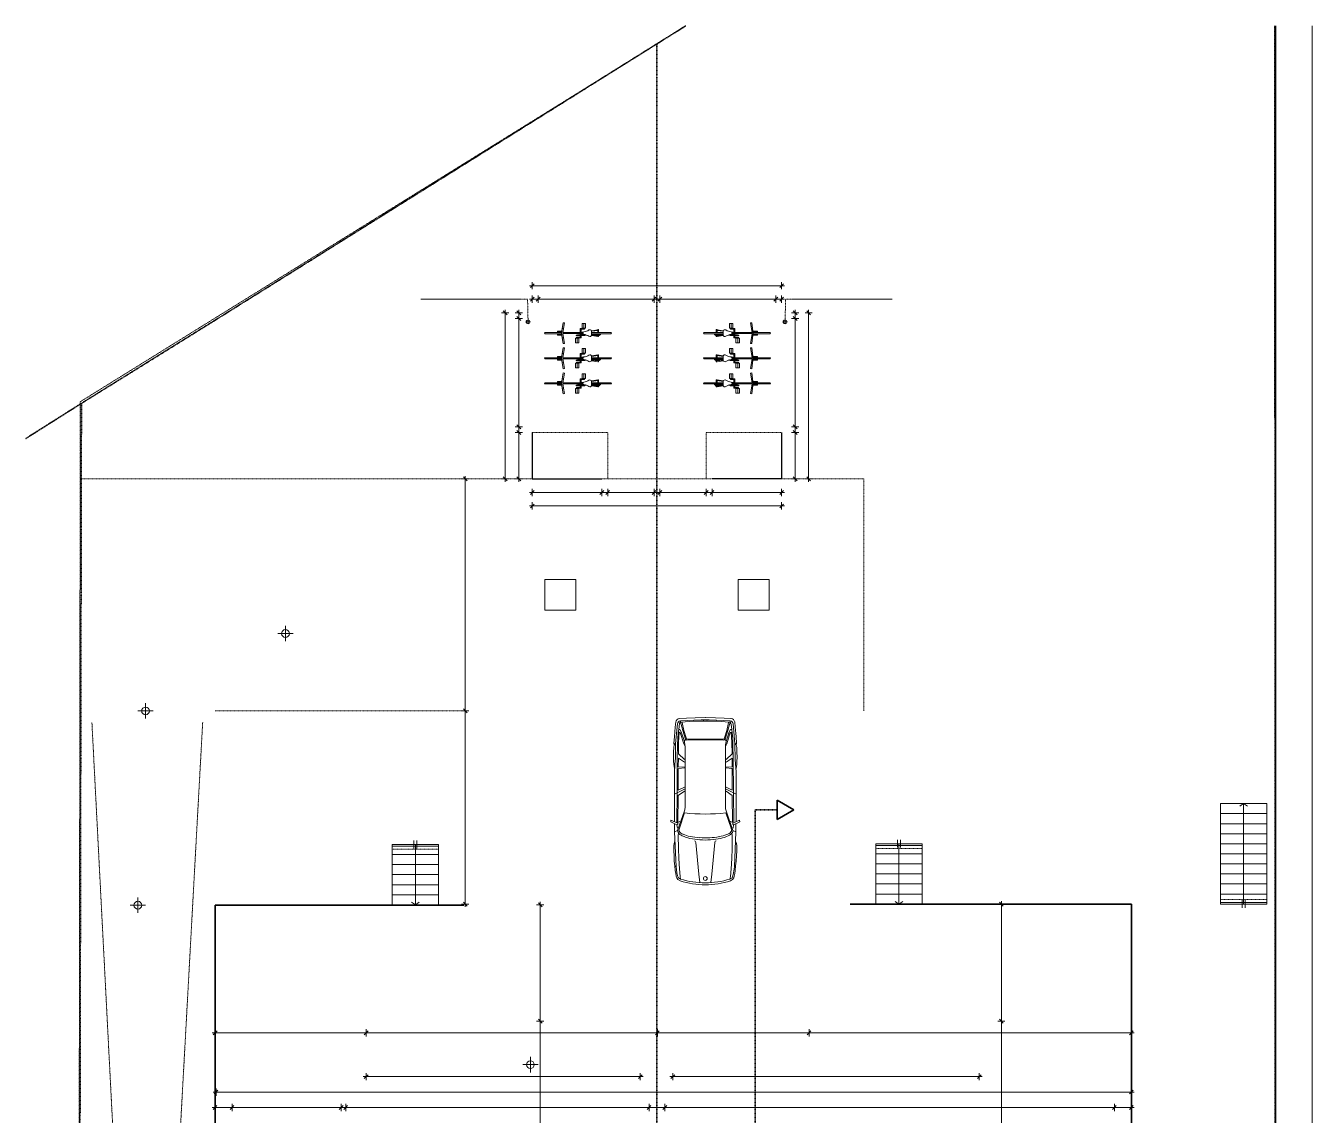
# Model space of a CAD drawing. Header units: metres. Extents: x 217015 to 311256, y -798315 to -742080.
# Drawn here: x 257475 to 290760, y -770267 to -742080 of the extents above; entities that cross this region are included whole.
import ezdxf

# ---------------------------------------------------------------- set-up
doc = ezdxf.new("R2010")
doc.units = ezdxf.units.M
for name, pattern in [('Axe', [0.5, 0.25, -0.25]), ('Egouttage copie', [0.5, 0.25, -0.25]), ('pointillés', [0.5, 0.25, -0.25]), ('Tirets', [0.5, 0.25, -0.25]), ('Tirets moyens', [0.8, 0.4, -0.4])]:
    doc.linetypes.add(name, pattern=pattern)
for name, color, linetype in [('0._0. Rez-de-chaussée_1_Equip _ mobilier', 7, 'Continuous'), ('0._0. Rez-de-chaussée_1_Equip _ égouttage', 7, 'Continuous'), ('0._0. Rez-de-chaussée_1_Etiquettes', 7, 'Continuous'), ('0._0. Rez-de-chaussée_1_Lignes', 7, 'Continuous'), ('0._0. Rez-de-chaussée_1_Zones', 7, 'Continuous'), ('cotations', 7, 'Continuous'), ('escaliers', 7, 'Continuous')]:
    doc.layers.add(name, color=color, linetype=linetype)

msp = doc.modelspace()

# ---------------------------------------------------------------- linework, layer by layer
at = {"layer": '0._0. Rez-de-chaussée_1_Equip _ mobilier', "color": 8, "linetype": 'Continuous', "lineweight": 18}
for p, q in [((271357, -749911), (271339, -750033)), ((271356, -749911), (271378, -749763)), ((271356, -749911), (271389, -749911)), ((271371, -750023), (271387, -749911)), ((271378, -749763), (271410, -749767)), ((271389, -749911), (271410, -749767)), ((271929, -749913), (271820, -749913)), ((271820, -749913), (271820, -750013)), ((271867, -749783), (271867, -749903)), ((271957, -749783), (271867, -749783)), ((271867, -749903), (271957, -749903)), ((271898, -749913), (271898, -749903)), ((271912, -749783), (271912, -749903)), ((271922, -749913), (271922, -749903)), ((271928, -749913), (271928, -749928)), ((271957, -749903), (271957, -749783)), ((275681, -749783), (275771, -749783)), ((275681, -749903), (275681, -749783)), ((275771, -749903), (275681, -749903)), ((275709, -749913), (275818, -749913)), ((275710, -749913), (275710, -749928)), ((275716, -749913), (275716, -749903)), ((275726, -749783), (275726, -749903)), ((275740, -749913), (275740, -749903)), ((275771, -749783), (275771, -749903)), ((275818, -749913), (275818, -750013)), ((276260, -749763), (276228, -749767)), ((276249, -749911), (276228, -749767)), ((276282, -749911), (276249, -749911)), ((276267, -750023), (276251, -749911)), ((276282, -749911), (276260, -749763)), ((276281, -749911), (276299, -750033)), ((270912, -750018), (271341, -750018)), ((270912, -750048), (271341, -750048)), ((271246, -749983), (271229, -749983)), ((271229, -750018), (271229, -749983)), ((271229, -750083), (271229, -750048)), ((271229, -750083), (271246, -750083)), ((271240, -749984), (271346, -749984)), ((271344, -750001), (271240, -750001)), ((271344, -750064), (271240, -750064)), ((271240, -750081), (271346, -750081)), ((271246, -749984), (271246, -749983)), ((271246, -750018), (271246, -750001)), ((271246, -750064), (271246, -750048)), ((271246, -750083), (271246, -750081)), ((271357, -750154), (271339, -750033)), ((271389, -750154), (271356, -750154)), ((271356, -750154), (271378, -750303)), ((271371, -750020), (271893, -750020)), ((271371, -750043), (271387, -750154)), ((271371, -750045), (271893, -750045)), ((271389, -750154), (271410, -750298)), ((271697, -750163), (271787, -750163)), ((271697, -750283), (271697, -750163)), ((271902, -750083), (271717, -750083)), ((271717, -750083), (271717, -750093)), ((271937, -750093), (271717, -750093)), ((271843, -750153), (271725, -750153)), ((271726, -750153), (271726, -750138)), ((271821, -750138), (271726, -750138)), ((271734, -750153), (271734, -750163)), ((271742, -750283), (271742, -750163)), ((271953, -750073), (271747, -750073)), ((271747, -750073), (271747, -750083)), ((271756, -750153), (271756, -750163)), ((271787, -750163), (271787, -750283)), ((271820, -750013), (271806, -750020)), ((271820, -750052), (271806, -750045)), ((271916, -749999), (271819, -750013)), ((271916, -750066), (271819, -750052)), ((271820, -750073), (271820, -750052)), ((271820, -750138), (271820, -750093)), ((271928, -749928), (271837, -749928)), ((271842, -750010), (271842, -749928)), ((271842, -750073), (271842, -750055)), ((271842, -750138), (271842, -750093)), ((271843, -750138), (271843, -750153)), ((271902, -750083), (271987, -750083)), ((271937, -750093), (271937, -750083)), ((272283, -749944), (272113, -749969)), ((272283, -750121), (272113, -750096)), ((272116, -749986), (272283, -749962)), ((272116, -749980), (272116, -750085)), ((272116, -750018), (272612, -750018)), ((272116, -750048), (272612, -750048)), ((272327, -750073), (272116, -750073)), ((272116, -750079), (272283, -750103)), ((272142, -750083), (272325, -750083)), ((272227, -750073), (272227, -750063)), ((272347, -750063), (272227, -750063)), ((272244, -750073), (272347, -750073)), ((272257, -750093), (272257, -750083)), ((272257, -750093), (272316, -750093)), ((272296, -749943), (272279, -749943)), ((272279, -749945), (272279, -749943)), ((272279, -750018), (272279, -749962)), ((272279, -750063), (272279, -750048)), ((272279, -750103), (272279, -750093)), ((272279, -750123), (272279, -750120)), ((272296, -750123), (272279, -750123)), ((272296, -750018), (272296, -749943)), ((272296, -750063), (272296, -750048)), ((272296, -750123), (272296, -750093)), ((272316, -750093), (272316, -750083)), ((272325, -750083), (272325, -750073)), ((272347, -750063), (272347, -750073)), ((275522, -750018), (275026, -750018)), ((275522, -750048), (275026, -750048)), ((275291, -750063), (275291, -750073)), ((275291, -750063), (275411, -750063)), ((275394, -750073), (275291, -750073)), ((275311, -750073), (275522, -750073)), ((275313, -750083), (275313, -750073)), ((275496, -750083), (275313, -750083)), ((275322, -750093), (275322, -750083)), ((275381, -750093), (275322, -750093)), ((275342, -750018), (275342, -749943)), ((275342, -749943), (275360, -749943)), ((275342, -750063), (275342, -750048)), ((275342, -750123), (275342, -750093)), ((275342, -750123), (275360, -750123)), ((275355, -749944), (275525, -749969)), ((275522, -749986), (275355, -749962)), ((275522, -750079), (275355, -750103)), ((275355, -750121), (275525, -750096)), ((275360, -749945), (275360, -749943)), ((275360, -750018), (275360, -749962)), ((275360, -750063), (275360, -750048)), ((275360, -750103), (275360, -750093)), ((275360, -750123), (275360, -750120)), ((275381, -750093), (275381, -750083)), ((275411, -750073), (275411, -750063)), ((275522, -749980), (275522, -750085)), ((275736, -750083), (275651, -750083)), ((275685, -750073), (275891, -750073)), ((275701, -750093), (275701, -750083)), ((275701, -750093), (275921, -750093)), ((275710, -749928), (275801, -749928)), ((275722, -749999), (275819, -750013)), ((275722, -750066), (275819, -750052)), ((275736, -750083), (275921, -750083)), ((276267, -750020), (275745, -750020)), ((276267, -750045), (275745, -750045)), ((275795, -750138), (275795, -750153)), ((275795, -750153), (275913, -750153)), ((275796, -750010), (275796, -749928)), ((275796, -750073), (275796, -750055)), ((275796, -750138), (275796, -750093)), ((275817, -750138), (275912, -750138)), ((275818, -750013), (275832, -750020)), ((275818, -750052), (275832, -750045)), ((275818, -750073), (275818, -750052)), ((275818, -750138), (275818, -750093)), ((275941, -750163), (275851, -750163)), ((275851, -750163), (275851, -750283)), ((275882, -750153), (275882, -750163)), ((275891, -750073), (275891, -750083)), ((275896, -750283), (275896, -750163)), ((275904, -750153), (275904, -750163)), ((275912, -750153), (275912, -750138)), ((275921, -750083), (275921, -750093)), ((275941, -750283), (275941, -750163)), ((276249, -750154), (276228, -750298)), ((276249, -750154), (276282, -750154)), ((276267, -750043), (276251, -750154)), ((276282, -750154), (276260, -750303)), ((276281, -750154), (276299, -750033)), ((276398, -749984), (276292, -749984)), ((276398, -750081), (276292, -750081)), ((276294, -750001), (276398, -750001)), ((276294, -750064), (276398, -750064)), ((276726, -750018), (276297, -750018)), ((276726, -750048), (276297, -750048)), ((276392, -749984), (276392, -749983)), ((276392, -749983), (276410, -749983)), ((276392, -750018), (276392, -750001)), ((276392, -750064), (276392, -750048)), ((276392, -750083), (276392, -750081)), ((276410, -750083), (276392, -750083)), ((276410, -750018), (276410, -749983)), ((276410, -750083), (276410, -750048)), ((271357, -750561), (271339, -750683)), ((271356, -750561), (271378, -750413)), ((271356, -750561), (271389, -750561)), ((271371, -750673), (271387, -750561)), ((271378, -750303), (271410, -750298)), ((271378, -750413), (271410, -750417)), ((271389, -750561), (271410, -750417)), ((271787, -750283), (271697, -750283)), ((271929, -750563), (271820, -750563)), ((271820, -750563), (271820, -750663)), ((271928, -750578), (271837, -750578)), ((271842, -750660), (271842, -750578)), ((271867, -750433), (271867, -750553)), ((271957, -750433), (271867, -750433)), ((271867, -750553), (271957, -750553)), ((271898, -750563), (271898, -750553)), ((271912, -750433), (271912, -750553)), ((271922, -750563), (271922, -750553)), ((271928, -750563), (271928, -750578)), ((271957, -750553), (271957, -750433)), ((275681, -750433), (275771, -750433)), ((275681, -750553), (275681, -750433)), ((275771, -750553), (275681, -750553)), ((275709, -750563), (275818, -750563)), ((275710, -750563), (275710, -750578)), ((275710, -750578), (275801, -750578)), ((275716, -750563), (275716, -750553)), ((275726, -750433), (275726, -750553)), ((275740, -750563), (275740, -750553)), ((275771, -750433), (275771, -750553)), ((275796, -750660), (275796, -750578)), ((275818, -750563), (275818, -750663)), ((275851, -750283), (275941, -750283)), ((276260, -750303), (276228, -750298)), ((276260, -750413), (276228, -750417)), ((276249, -750561), (276228, -750417)), ((276282, -750561), (276249, -750561)), ((276267, -750673), (276251, -750561)), ((276282, -750561), (276260, -750413)), ((276281, -750561), (276299, -750683)), ((270912, -750668), (271341, -750668)), ((270912, -750698), (271341, -750698)), ((271246, -750633), (271229, -750633)), ((271229, -750668), (271229, -750633)), ((271229, -750733), (271229, -750698)), ((271229, -750733), (271246, -750733)), ((271240, -750634), (271346, -750634)), ((271344, -750651), (271240, -750651)), ((271344, -750714), (271240, -750714)), ((271240, -750731), (271346, -750731)), ((271246, -750634), (271246, -750633)), ((271246, -750668), (271246, -750651)), ((271246, -750714), (271246, -750698)), ((271246, -750733), (271246, -750731)), ((271357, -750804), (271339, -750683)), ((271389, -750804), (271356, -750804)), ((271356, -750804), (271378, -750953)), ((271371, -750670), (271893, -750670)), ((271371, -750693), (271387, -750804)), ((271371, -750695), (271893, -750695)), ((271389, -750804), (271410, -750948)), ((271697, -750813), (271787, -750813)), ((271697, -750933), (271697, -750813)), ((271902, -750733), (271717, -750733)), ((271717, -750733), (271717, -750743)), ((271937, -750743), (271717, -750743)), ((271843, -750803), (271725, -750803)), ((271726, -750803), (271726, -750788)), ((271821, -750788), (271726, -750788)), ((271734, -750803), (271734, -750813)), ((271742, -750933), (271742, -750813)), ((271953, -750723), (271747, -750723)), ((271747, -750723), (271747, -750733)), ((271756, -750803), (271756, -750813)), ((271787, -750813), (271787, -750933)), ((271820, -750663), (271806, -750670)), ((271820, -750702), (271806, -750695)), ((271916, -750649), (271819, -750663)), ((271916, -750716), (271819, -750702)), ((271820, -750723), (271820, -750702)), ((271820, -750788), (271820, -750743)), ((271842, -750723), (271842, -750705)), ((271842, -750788), (271842, -750743)), ((271843, -750788), (271843, -750803)), ((271902, -750733), (271987, -750733)), ((271937, -750743), (271937, -750733)), ((272283, -750594), (272113, -750619)), ((272283, -750771), (272113, -750746)), ((272116, -750636), (272283, -750612)), ((272116, -750630), (272116, -750735)), ((272116, -750668), (272612, -750668)), ((272116, -750698), (272612, -750698)), ((272327, -750723), (272116, -750723)), ((272116, -750729), (272283, -750753)), ((272142, -750733), (272325, -750733)), ((272227, -750723), (272227, -750713)), ((272347, -750713), (272227, -750713)), ((272244, -750723), (272347, -750723)), ((272257, -750743), (272257, -750733)), ((272257, -750743), (272316, -750743)), ((272296, -750593), (272279, -750593)), ((272279, -750595), (272279, -750593)), ((272279, -750668), (272279, -750612)), ((272279, -750713), (272279, -750698)), ((272279, -750753), (272279, -750743)), ((272279, -750773), (272279, -750770)), ((272296, -750773), (272279, -750773)), ((272296, -750668), (272296, -750593)), ((272296, -750713), (272296, -750698)), ((272296, -750773), (272296, -750743)), ((272316, -750743), (272316, -750733)), ((272325, -750733), (272325, -750723)), ((272347, -750713), (272347, -750723)), ((275522, -750668), (275026, -750668)), ((275522, -750698), (275026, -750698)), ((275291, -750713), (275291, -750723)), ((275291, -750713), (275411, -750713)), ((275394, -750723), (275291, -750723)), ((275311, -750723), (275522, -750723)), ((275313, -750733), (275313, -750723)), ((275496, -750733), (275313, -750733)), ((275322, -750743), (275322, -750733)), ((275381, -750743), (275322, -750743)), ((275342, -750668), (275342, -750593)), ((275342, -750593), (275360, -750593)), ((275342, -750713), (275342, -750698)), ((275342, -750773), (275342, -750743)), ((275342, -750773), (275360, -750773)), ((275355, -750594), (275525, -750619)), ((275522, -750636), (275355, -750612)), ((275522, -750729), (275355, -750753)), ((275355, -750771), (275525, -750746)), ((275360, -750595), (275360, -750593)), ((275360, -750668), (275360, -750612)), ((275360, -750713), (275360, -750698)), ((275360, -750753), (275360, -750743)), ((275360, -750773), (275360, -750770)), ((275381, -750743), (275381, -750733)), ((275411, -750723), (275411, -750713)), ((275522, -750630), (275522, -750735)), ((275736, -750733), (275651, -750733)), ((275685, -750723), (275891, -750723)), ((275701, -750743), (275701, -750733)), ((275701, -750743), (275921, -750743)), ((275722, -750649), (275819, -750663)), ((275722, -750716), (275819, -750702)), ((275736, -750733), (275921, -750733)), ((276267, -750670), (275745, -750670)), ((276267, -750695), (275745, -750695)), ((275795, -750788), (275795, -750803)), ((275795, -750803), (275913, -750803)), ((275796, -750723), (275796, -750705)), ((275796, -750788), (275796, -750743)), ((275817, -750788), (275912, -750788)), ((275818, -750663), (275832, -750670)), ((275818, -750702), (275832, -750695)), ((275818, -750723), (275818, -750702)), ((275818, -750788), (275818, -750743)), ((275941, -750813), (275851, -750813)), ((275851, -750813), (275851, -750933)), ((275882, -750803), (275882, -750813)), ((275891, -750723), (275891, -750733)), ((275896, -750933), (275896, -750813)), ((275904, -750803), (275904, -750813)), ((275912, -750803), (275912, -750788)), ((275921, -750733), (275921, -750743)), ((275941, -750933), (275941, -750813)), ((276249, -750804), (276228, -750948)), ((276249, -750804), (276282, -750804)), ((276267, -750693), (276251, -750804)), ((276282, -750804), (276260, -750953)), ((276281, -750804), (276299, -750683)), ((276398, -750634), (276292, -750634)), ((276398, -750731), (276292, -750731)), ((276294, -750651), (276398, -750651)), ((276294, -750714), (276398, -750714)), ((276726, -750668), (276297, -750668)), ((276726, -750698), (276297, -750698)), ((276392, -750634), (276392, -750633)), ((276392, -750633), (276410, -750633)), ((276392, -750668), (276392, -750651)), ((276392, -750714), (276392, -750698)), ((276392, -750733), (276392, -750731)), ((276410, -750733), (276392, -750733)), ((276410, -750668), (276410, -750633)), ((276410, -750733), (276410, -750698)), ((271357, -751211), (271339, -751333)), ((271356, -751211), (271378, -751063)), ((271356, -751211), (271389, -751211)), ((271371, -751323), (271387, -751211)), ((271378, -750953), (271410, -750948)), ((271378, -751063), (271410, -751067)), ((271389, -751211), (271410, -751067)), ((271787, -750933), (271697, -750933)), ((271929, -751213), (271820, -751213)), ((271820, -751213), (271820, -751313)), ((271928, -751228), (271837, -751228)), ((271842, -751310), (271842, -751228)), ((271867, -751083), (271867, -751203)), ((271957, -751083), (271867, -751083)), ((271867, -751203), (271957, -751203)), ((271898, -751213), (271898, -751203)), ((271912, -751083), (271912, -751203)), ((271922, -751213), (271922, -751203)), ((271928, -751213), (271928, -751228)), ((271957, -751203), (271957, -751083)), ((272283, -751244), (272113, -751269)), ((272296, -751243), (272279, -751243)), ((272279, -751245), (272279, -751243)), ((272296, -751318), (272296, -751243)), ((275342, -751318), (275342, -751243)), ((275342, -751243), (275360, -751243)), ((275355, -751244), (275525, -751269)), ((275360, -751245), (275360, -751243)), ((275681, -751083), (275771, -751083)), ((275681, -751203), (275681, -751083)), ((275771, -751203), (275681, -751203)), ((275709, -751213), (275818, -751213)), ((275710, -751213), (275710, -751228)), ((275710, -751228), (275801, -751228)), ((275716, -751213), (275716, -751203)), ((275726, -751083), (275726, -751203)), ((275740, -751213), (275740, -751203)), ((275771, -751083), (275771, -751203)), ((275796, -751310), (275796, -751228)), ((275818, -751213), (275818, -751313)), ((275851, -750933), (275941, -750933)), ((276260, -750953), (276228, -750948)), ((276260, -751063), (276228, -751067)), ((276249, -751211), (276228, -751067)), ((276282, -751211), (276249, -751211)), ((276267, -751323), (276251, -751211)), ((276282, -751211), (276260, -751063)), ((276281, -751211), (276299, -751333)), ((270912, -751318), (271341, -751318)), ((270912, -751348), (271341, -751348)), ((271246, -751283), (271229, -751283)), ((271229, -751318), (271229, -751283)), ((271229, -751383), (271229, -751348)), ((271229, -751383), (271246, -751383)), ((271240, -751284), (271346, -751284)), ((271344, -751301), (271240, -751301)), ((271344, -751364), (271240, -751364)), ((271240, -751381), (271346, -751381)), ((271246, -751284), (271246, -751283)), ((271246, -751318), (271246, -751301)), ((271246, -751364), (271246, -751348)), ((271246, -751383), (271246, -751381)), ((271357, -751454), (271339, -751333)), ((271389, -751454), (271356, -751454)), ((271356, -751454), (271378, -751603)), ((271371, -751320), (271893, -751320)), ((271371, -751343), (271387, -751454)), ((271371, -751345), (271893, -751345)), ((271389, -751454), (271410, -751598)), ((271697, -751463), (271787, -751463)), ((271697, -751583), (271697, -751463)), ((271787, -751583), (271697, -751583)), ((271902, -751383), (271717, -751383)), ((271717, -751383), (271717, -751393)), ((271937, -751393), (271717, -751393)), ((271843, -751453), (271725, -751453)), ((271726, -751453), (271726, -751438)), ((271821, -751438), (271726, -751438)), ((271734, -751453), (271734, -751463)), ((271742, -751583), (271742, -751463)), ((271953, -751373), (271747, -751373)), ((271747, -751373), (271747, -751383)), ((271756, -751453), (271756, -751463)), ((271787, -751463), (271787, -751583)), ((271820, -751313), (271806, -751320)), ((271820, -751352), (271806, -751345)), ((271916, -751299), (271819, -751313)), ((271916, -751366), (271819, -751352)), ((271820, -751373), (271820, -751352)), ((271820, -751438), (271820, -751393)), ((271842, -751373), (271842, -751355)), ((271842, -751438), (271842, -751393)), ((271843, -751438), (271843, -751453)), ((271902, -751383), (271987, -751383)), ((271937, -751393), (271937, -751383)), ((272283, -751421), (272113, -751396)), ((272116, -751286), (272283, -751262)), ((272116, -751280), (272116, -751385)), ((272116, -751318), (272612, -751318)), ((272116, -751348), (272612, -751348)), ((272327, -751373), (272116, -751373)), ((272116, -751379), (272283, -751403)), ((272142, -751383), (272325, -751383)), ((272227, -751373), (272227, -751363)), ((272347, -751363), (272227, -751363)), ((272244, -751373), (272347, -751373)), ((272257, -751393), (272257, -751383)), ((272257, -751393), (272316, -751393)), ((272279, -751318), (272279, -751262)), ((272279, -751363), (272279, -751348)), ((272279, -751403), (272279, -751393)), ((272279, -751423), (272279, -751420)), ((272296, -751423), (272279, -751423)), ((272296, -751363), (272296, -751348)), ((272296, -751423), (272296, -751393)), ((272316, -751393), (272316, -751383)), ((272325, -751383), (272325, -751373)), ((272347, -751363), (272347, -751373)), ((275522, -751318), (275026, -751318)), ((275522, -751348), (275026, -751348)), ((275291, -751363), (275291, -751373)), ((275291, -751363), (275411, -751363)), ((275394, -751373), (275291, -751373)), ((275311, -751373), (275522, -751373)), ((275313, -751383), (275313, -751373)), ((275496, -751383), (275313, -751383)), ((275322, -751393), (275322, -751383)), ((275381, -751393), (275322, -751393)), ((275342, -751363), (275342, -751348)), ((275342, -751423), (275342, -751393)), ((275342, -751423), (275360, -751423)), ((275522, -751286), (275355, -751262)), ((275522, -751379), (275355, -751403)), ((275355, -751421), (275525, -751396)), ((275360, -751318), (275360, -751262)), ((275360, -751363), (275360, -751348)), ((275360, -751403), (275360, -751393)), ((275360, -751423), (275360, -751420)), ((275381, -751393), (275381, -751383)), ((275411, -751373), (275411, -751363)), ((275522, -751280), (275522, -751385)), ((275736, -751383), (275651, -751383)), ((275685, -751373), (275891, -751373)), ((275701, -751393), (275701, -751383)), ((275701, -751393), (275921, -751393)), ((275722, -751299), (275819, -751313)), ((275722, -751366), (275819, -751352)), ((275736, -751383), (275921, -751383)), ((276267, -751320), (275745, -751320)), ((276267, -751345), (275745, -751345)), ((275795, -751438), (275795, -751453)), ((275795, -751453), (275913, -751453)), ((275796, -751373), (275796, -751355)), ((275796, -751438), (275796, -751393)), ((275817, -751438), (275912, -751438)), ((275818, -751313), (275832, -751320)), ((275818, -751352), (275832, -751345)), ((275818, -751373), (275818, -751352)), ((275818, -751438), (275818, -751393)), ((275941, -751463), (275851, -751463)), ((275851, -751463), (275851, -751583)), ((275851, -751583), (275941, -751583)), ((275882, -751453), (275882, -751463)), ((275891, -751373), (275891, -751383)), ((275896, -751583), (275896, -751463)), ((275904, -751453), (275904, -751463)), ((275912, -751453), (275912, -751438)), ((275921, -751383), (275921, -751393)), ((275941, -751583), (275941, -751463)), ((276249, -751454), (276228, -751598)), ((276249, -751454), (276282, -751454)), ((276267, -751343), (276251, -751454)), ((276282, -751454), (276260, -751603)), ((276281, -751454), (276299, -751333)), ((276398, -751284), (276292, -751284)), ((276398, -751381), (276292, -751381)), ((276294, -751301), (276398, -751301)), ((276294, -751364), (276398, -751364)), ((276726, -751318), (276297, -751318)), ((276726, -751348), (276297, -751348)), ((276392, -751284), (276392, -751283)), ((276392, -751283), (276410, -751283)), ((276392, -751318), (276392, -751301)), ((276392, -751364), (276392, -751348)), ((276392, -751383), (276392, -751381)), ((276410, -751383), (276392, -751383)), ((276410, -751318), (276410, -751283)), ((276410, -751383), (276410, -751348)), ((271378, -751603), (271410, -751598)), ((276260, -751603), (276228, -751598))]:
    msp.add_line(p, q, dxfattribs=at)
at = {"layer": '0._0. Rez-de-chaussée_1_Equip _ mobilier', "color": 253, "linetype": 'Continuous', "lineweight": 13}
for p, q in [((274279, -760229), (274260, -760470)), ((274279, -760229), (274294, -760093)), ((274337, -760138), (274288, -760647)), ((274368, -760291), (274378, -760213)), ((274378, -760213), (274391, -760126)), ((274567, -759994), (274390, -760003)), ((274391, -760126), (274416, -760101)), ((274474, -760316), (274407, -760066)), ((274585, -760052), (274421, -760065)), ((274752, -760071), (274429, -760095)), ((274498, -760309), (274455, -760109)), ((274793, -759984), (274567, -759994)), ((274585, -760052), (274762, -760043)), ((275056, -760071), (274752, -760071)), ((274762, -760043), (274954, -760037)), ((275053, -759981), (274793, -759984)), ((274954, -760037), (275059, -760040)), ((275006, -760040), (275013, -760071)), ((275158, -760037), (275053, -760040)), ((275056, -760071), (275359, -760071)), ((275059, -759981), (275319, -759984)), ((275105, -760040), (275099, -760071)), ((275350, -760043), (275158, -760037)), ((275319, -759984), (275545, -759994)), ((275527, -760052), (275350, -760043)), ((275359, -760071), (275683, -760095)), ((275527, -760052), (275691, -760065)), ((275545, -759994), (275722, -760003)), ((275613, -760309), (275657, -760109)), ((275638, -760316), (275705, -760066)), ((275721, -760126), (275696, -760101)), ((275734, -760213), (275721, -760126)), ((275743, -760291), (275734, -760213)), ((275775, -760138), (275824, -760647)), ((275833, -760229), (275818, -760093)), ((275833, -760229), (275852, -760470)), ((274260, -760470), (274245, -760653)), ((274341, -760669), (274347, -760532)), ((274347, -760532), (274359, -760371)), ((274359, -760371), (274368, -760291)), ((274365, -760615), (274384, -760354)), ((274372, -760285), (274399, -760288)), ((274384, -760354), (274409, -760362)), ((274399, -760288), (274433, -760347)), ((274409, -760362), (274502, -760659)), ((274433, -760347), (274519, -760599)), ((274474, -760316), (274542, -760539)), ((274560, -760505), (274498, -760309)), ((274542, -760539), (274519, -760599)), ((274542, -760539), (274572, -760559)), ((274570, -760529), (274560, -760505)), ((274604, -760536), (274570, -760529)), ((275539, -760559), (274570, -760557)), ((275508, -760536), (274604, -760536)), ((275508, -760536), (275542, -760529)), ((275570, -760539), (275539, -760559)), ((275542, -760529), (275551, -760505)), ((275551, -760505), (275613, -760309)), ((275638, -760316), (275570, -760539)), ((275570, -760539), (275593, -760599)), ((275678, -760347), (275593, -760599)), ((275703, -760362), (275610, -760659)), ((275712, -760288), (275678, -760347)), ((275728, -760354), (275703, -760362)), ((275740, -760285), (275712, -760288)), ((275747, -760615), (275728, -760354)), ((275753, -760371), (275743, -760291)), ((275765, -760532), (275753, -760371)), ((275771, -760669), (275765, -760532)), ((275852, -760470), (275867, -760653)), ((274235, -760864), (274232, -761012)), ((274241, -760749), (274235, -760864)), ((274254, -760687), (274241, -760749)), ((274245, -760653), (274254, -760687)), ((274254, -760687), (274288, -760641)), ((274285, -761059), (274288, -760647)), ((274331, -761046), (274341, -760669)), ((274362, -760914), (274365, -760615)), ((274533, -760731), (274502, -760656)), ((274529, -760684), (274519, -760599)), ((274533, -760731), (274529, -760684)), ((274533, -762286), (274533, -760731)), ((275579, -760731), (275610, -760656)), ((275579, -760731), (275582, -760684)), ((275579, -762286), (275579, -760731)), ((275582, -760684), (275593, -760599)), ((275750, -760914), (275747, -760615)), ((275781, -761046), (275771, -760669)), ((275858, -760687), (275824, -760641)), ((275827, -761059), (275824, -760647)), ((275867, -760653), (275858, -760687)), ((275858, -760687), (275870, -760749)), ((275870, -760749), (275876, -760864)), ((275876, -760864), (275880, -761012)), ((274232, -761012), (274235, -761108)), ((274235, -761108), (274241, -761183)), ((274241, -761183), (274257, -761294)), ((274260, -761375), (274279, -761068)), ((274325, -761924), (274331, -761046)), ((274362, -761031), (274356, -761251)), ((274517, -761065), (274362, -760914)), ((274362, -761031), (274517, -761133)), ((275595, -761065), (275750, -760914)), ((275750, -761031), (275595, -761133)), ((275750, -761031), (275756, -761251)), ((275787, -761924), (275781, -761046)), ((275852, -761375), (275833, -761068)), ((275870, -761183), (275855, -761294)), ((275876, -761108), (275870, -761183)), ((275880, -761012), (275876, -761108)), ((274257, -761965), (274260, -761375)), ((274356, -761251), (274517, -761261)), ((274368, -761294), (274356, -761307)), ((274356, -761307), (274359, -761858)), ((274517, -761282), (274368, -761294)), ((275756, -761251), (275595, -761261)), ((275595, -761282), (275743, -761294)), ((275743, -761294), (275756, -761307)), ((275756, -761307), (275753, -761858)), ((275855, -761965), (275852, -761375)), ((274533, -761823), (274260, -761956)), ((274517, -761880), (274356, -761998)), ((274359, -761858), (274517, -761779)), ((275579, -761823), (275852, -761956)), ((275753, -761858), (275595, -761779)), ((275595, -761880), (275755, -761998)), ((274257, -761965), (274260, -762674)), ((274319, -762700), (274325, -761924)), ((274356, -761998), (274348, -762690)), ((275755, -761998), (275764, -762690)), ((275793, -762700), (275787, -761924)), ((275855, -761965), (275852, -762674)), ((274516, -762388), (274341, -762901)), ((274387, -762836), (274522, -762443)), ((275725, -762836), (275590, -762443)), ((275596, -762388), (275771, -762901)), ((274167, -762632), (274164, -762678)), ((274164, -762678), (274322, -762750)), ((274347, -762712), (274167, -762632)), ((274263, -762728), (274263, -762935)), ((274263, -762935), (274341, -762901)), ((274322, -762750), (274344, -762734)), ((274322, -762750), (274337, -762843)), ((274344, -762734), (274347, -762712)), ((274401, -762664), (274348, -762690)), ((274375, -762892), (274387, -762836)), ((275711, -762664), (275765, -762691)), ((275737, -762892), (275725, -762836)), ((275765, -762712), (275945, -762632)), ((275768, -762734), (275765, -762712)), ((275790, -762750), (275768, -762734)), ((275849, -762935), (275771, -762901)), ((275790, -762750), (275774, -762843)), ((275948, -762678), (275790, -762750)), ((275849, -762723), (275849, -762935)), ((275945, -762632), (275948, -762678)), ((274269, -763174), (274248, -763239)), ((274263, -762935), (274303, -763840)), ((274359, -763031), (274365, -762964)), ((274359, -763031), (274362, -763369)), ((274796, -763177), (274777, -763168)), ((274808, -763211), (274796, -763177)), ((274889, -764031), (274808, -763211)), ((275223, -764031), (275304, -763211)), ((275304, -763211), (275316, -763177)), ((275304, -763211), (275316, -763177)), ((275316, -763177), (275335, -763168)), ((275316, -763177), (275335, -763168)), ((275753, -763031), (275747, -762964)), ((275753, -763031), (275750, -763369)), ((275849, -762935), (275808, -763840)), ((275842, -763174), (275864, -763239)), ((274248, -763239), (274241, -763295)), ((274241, -763295), (274241, -763428)), ((274241, -763428), (274248, -763558)), ((274248, -763558), (274254, -763697)), ((274362, -763369), (274372, -763623)), ((275750, -763369), (275740, -763623)), ((275864, -763558), (275858, -763697)), ((275864, -763239), (275870, -763295)), ((275870, -763428), (275864, -763558)), ((275870, -763295), (275870, -763428)), ((274254, -763697), (274272, -763818)), ((274272, -763818), (274303, -763840)), ((274272, -763818), (274279, -763939)), ((274303, -763840), (274322, -763998)), ((274372, -763623), (274387, -763895)), ((274387, -763895), (274406, -764087)), ((275725, -763895), (275706, -764087)), ((275740, -763623), (275725, -763895)), ((275808, -763840), (275790, -763998)), ((275839, -763818), (275808, -763840)), ((275839, -763818), (275833, -763939)), ((275858, -763697), (275839, -763818)), ((274279, -763939), (274291, -764013)), ((274291, -764013), (274306, -764084)), ((274306, -764084), (274319, -764125)), ((274319, -764125), (274350, -764168)), ((274322, -763998), (274341, -764072)), ((274341, -764072), (274362, -764121)), ((274350, -764168), (274403, -764203)), ((274362, -764121), (274393, -764143)), ((274393, -764143), (274418, -764156)), ((274406, -764087), (274418, -764156)), ((274913, -764245), (274889, -764031)), ((275198, -764245), (275223, -764031)), ((275706, -764087), (275694, -764156)), ((275719, -764143), (275694, -764156)), ((275762, -764168), (275709, -764203)), ((275750, -764121), (275719, -764143)), ((275771, -764072), (275750, -764121)), ((275793, -764125), (275762, -764168)), ((275790, -763998), (275771, -764072)), ((275805, -764084), (275793, -764125)), ((275821, -764013), (275805, -764084)), ((275833, -763939), (275821, -764013))]:
    msp.add_line(p, q, dxfattribs=at)
msp.add_circle((275056, -764143), 49.5, dxfattribs=at)
at = {"layer": '0._0. Rez-de-chaussée_1_Equip _ mobilier', "color": 8, "linetype": 'Continuous', "lineweight": 18}
for centre, radius, start, end in [((270912, -750033), 15, 90, 270), ((271925, -750033), 35.2, 105.7149, 254.0077), ((271890, -749723), 277, 275.2845, 304.6), ((271890, -750342), 277, 55.4, 84.7155), ((272072, -749987), 43.9, 9.3822, 124.6), ((272072, -750078), 43.9, 235.4, 350.6178), ((272612, -750033), 15, 270, 89.9999), ((275026, -750033), 15, 90.0001, 270), ((275566, -749987), 43.9, 55.4, 170.6178), ((275566, -750078), 43.9, 189.3822, 304.6), ((275748, -749723), 277, 235.4, 264.7155), ((275748, -750342), 277, 95.2845, 124.6), ((275713, -750033), 35.2, 285.9923, 74.2851), ((276726, -750033), 15, 270, 90), ((270912, -750683), 15, 90, 270), ((271925, -750683), 35.2, 105.7149, 254.0077), ((271890, -750373), 277, 275.2845, 304.6), ((271890, -750992), 277, 55.4, 84.7155), ((272072, -750637), 43.9, 9.3822, 124.6), ((272072, -750728), 43.9, 235.4, 350.6178), ((272612, -750683), 15, 270, 89.9999), ((275026, -750683), 15, 90.0001, 270), ((275566, -750637), 43.9, 55.4, 170.6178), ((275566, -750728), 43.9, 189.3822, 304.6), ((275748, -750373), 277, 235.4, 264.7155), ((275748, -750992), 277, 95.2845, 124.6), ((275713, -750683), 35.2, 285.9923, 74.2851), ((276726, -750683), 15, 270, 90), ((271890, -751023), 277, 275.2845, 304.6), ((272072, -751287), 43.9, 9.3822, 124.6), ((275566, -751287), 43.9, 55.4, 170.6178), ((275748, -751023), 277, 235.4, 264.7155), ((270912, -751333), 15, 90, 270), ((271925, -751333), 35.2, 105.7149, 254.0077), ((271890, -751642), 277, 55.4, 84.7155), ((272072, -751378), 43.9, 235.4, 350.6178), ((272612, -751333), 15, 270, 89.9999), ((275026, -751333), 15, 90.0001, 270), ((275566, -751378), 43.9, 189.3822, 304.6), ((275748, -751642), 277, 95.2845, 124.6), ((275713, -751333), 35.2, 285.9923, 74.2851), ((276726, -751333), 15, 270, 90)]:
    msp.add_arc(centre, radius, start, end, dxfattribs=at)
at = {"layer": '0._0. Rez-de-chaussée_1_Equip _ mobilier', "color": 253, "linetype": 'Continuous', "lineweight": 13}
for centre, radius, start, end in [((274395, -760105), 102, 93.0128, 173.5169), ((274417, -760145), 80, 96.9896, 174.4869), ((275695, -760145), 80, 5.5131, 83.0104), ((275716, -760105), 102, 6.4831, 86.9872), ((274218, -762286), 315, 341.1752, 360), ((275056, -757841), 4633, 263.3792, 276.6208), ((275894, -762286), 315, 180, 198.8248), ((274430, -762901), 89.7, 180, 212.1322), ((274432, -762892), 57.7, 179.9991, 184.8324), ((274435, -762892), 60, 184.8763, 194.2948), ((275677, -762892), 60.6, 345.7319, 352.7497), ((275679, -762892), 57.7, 357.583, 360), ((275679, -762892), 58.2, 352.7756, 357.5773), ((275681, -762901), 89.7, 327.868, 360), ((274563, -762805), 254, 214.6408, 246.2707), ((274447, -762888), 72.5, 194.6628, 211.2884), ((274555, -762800), 212, 216.5732, 249.3831), ((274837, -762261), 863, 244.1751, 258.0646), ((274823, -762203), 866, 246.6527, 259.3662), ((275023, -761461), 1683, 257.5009, 266.3737), ((275017, -761273), 1816, 258.7836, 266.5208), ((275056, -760771), 2319, 266.3066, 272.875), ((275056, -761072), 2074, 266.1417, 273.8583), ((275083, -761170), 1919, 272.6747, 280.1307), ((275089, -761461), 1683, 273.6263, 282.4991), ((275256, -762093), 981, 279.6355, 291.3265), ((275275, -762261), 863, 281.9354, 295.8249), ((275527, -762758), 263, 289.0907, 317.4612), ((275548, -762805), 254, 293.7294, 325.3593), ((275652, -762882), 87.3, 321.8399, 336.531), ((275670, -762890), 66.9, 336.9178, 345.6734), ((275056, -762142), 2162, 252.4201, 287.5799), ((275056, -762142), 2112, 252.4201, 287.5799)]:
    msp.add_arc(centre, radius, start, end, dxfattribs=at)
msp.add_point((275694, -764156), dxfattribs=at)
at = {"layer": '0._0. Rez-de-chaussée_1_Equip _ égouttage', "color": 7, "linetype": 'pointillés', "lineweight": 18}
for p, q in [((273806, -742548), (274550, -742080)), ((289806, -793778), (289783, -742080)), ((289806, -793778), (289783, -742080)), ((289806, -793778), (289783, -742080)), ((273806, -742548), (258886, -751807)), ((258826, -793072), (258886, -751807))]:
    msp.add_line(p, q, dxfattribs=at)
at = {"layer": '0._0. Rez-de-chaussée_1_Equip _ égouttage', "color": 251, "linetype": 'pointillés', "lineweight": 18}
for p, q in [((272531, -752605), (270581, -752605)), ((272531, -753805), (272531, -752605)), ((275081, -753805), (275081, -752605)), ((275081, -752605), (277031, -752605)), ((258903, -753804), (279156, -753804)), ((279156, -759804), (279156, -753804)), ((268806, -759804), (262376, -759804))]:
    msp.add_line(p, q, dxfattribs=at)
at = {"layer": '0._0. Rez-de-chaussée_1_Equip _ égouttage', "color": 8, "linetype": 'Tirets', "lineweight": 18}
for q in [(259187, -760104), (262053, -760104)]:
    msp.add_line((260575, -787046), q, dxfattribs=at)
at = {"layer": '0._0. Rez-de-chaussée_1_Etiquettes', "color": 253, "linetype": 'Continuous', "lineweight": 18}
for p, q in [((270284, -749156), (267701, -749156)), ((277309, -749156), (279892, -749156))]:
    msp.add_line(p, q, dxfattribs=at)
at = {"layer": '0._0. Rez-de-chaussée_1_Etiquettes', "color": 253, "linetype": 'Tirets moyens', "lineweight": 18}
for p, q in [((270459, -749156), (270284, -749156)), ((270472, -749741), (270459, -749156)), ((277121, -749741), (277134, -749156)), ((277134, -749156), (277309, -749156))]:
    msp.add_line(p, q, dxfattribs=at)
at = {"layer": '0._0. Rez-de-chaussée_1_Etiquettes', "color": 8, "linetype": 'Continuous', "lineweight": 18}
for p, q in [((270422, -749742), (270522, -749740)), ((270471, -749691), (270474, -749791)), ((277071, -749740), (277171, -749742)), ((277122, -749691), (277120, -749791))]:
    msp.add_line(p, q, dxfattribs=at)
for centre in [(270472, -749741), (277121, -749741)]:
    msp.add_circle(centre, 50, dxfattribs=at)
at = {"layer": '0._0. Rez-de-chaussée_1_Lignes', "color": 8, "linetype": 'Continuous', "lineweight": 18}
for p, q in [((270906, -756404), (271706, -756404)), ((270906, -757204), (270906, -756404)), ((271706, -756404), (271706, -757204)), ((275906, -756404), (276706, -756404)), ((275906, -757204), (275906, -756404)), ((276706, -756404), (276706, -757204)), ((271706, -757204), (270906, -757204)), ((276706, -757204), (275906, -757204))]:
    msp.add_line(p, q, dxfattribs=at)
at = {"layer": '0._0. Rez-de-chaussée_1_Lignes', "color": 7, "linetype": 'Continuous', "lineweight": 35}
for p, q in [((276915, -762616), (276915, -762116)), ((277348, -762366), (276915, -762116)), ((277348, -762366), (276915, -762616))]:
    msp.add_line(p, q, dxfattribs=at)
at = {"layer": '0._0. Rez-de-chaussée_1_Lignes', "color": 7, "linetype": 'Axe', "lineweight": 35}
for p, q in [((276348, -789866), (276348, -762366)), ((276348, -762366), (276915, -762366))]:
    msp.add_line(p, q, dxfattribs=at)
at = {"layer": '0._0. Rez-de-chaussée_1_Zones', "color": 7, "linetype": 'Tirets', "lineweight": 35}
for p, q in [((273806, -742548), (274555, -742080)), ((289806, -793824), (289806, -742080)), ((262248, -749777), (273806, -742548)), ((273806, -793608), (273806, -742548)), ((258915, -751850), (262248, -749777)), ((257475, -752760), (258915, -751850)), ((258915, -751850), (258834, -793072))]:
    msp.add_line(p, q, dxfattribs=at)
at = {"layer": '0._0. Rez-de-chaussée_1_Zones', "color": 7, "linetype": 'Continuous', "lineweight": 35}
for p, q in [((289806, -793824), (289806, -742080)), ((268806, -764832), (262376, -764832)), ((262376, -764832), (262376, -770877)), ((286080, -764804), (278806, -764804)), ((286080, -770827), (286080, -764804))]:
    msp.add_line(p, q, dxfattribs=at)
at = {"layer": '0._0. Rez-de-chaussée_1_Zones', "color": 250, "linetype": 'Continuous', "lineweight": 25}
for p, q in [((270581, -752605), (270581, -753804)), ((277031, -752605), (277031, -753804)), ((270581, -753804), (272381, -753804)), ((277031, -753804), (275231, -753804))]:
    msp.add_line(p, q, dxfattribs=at)
at = {"layer": 'cotations', "color": 251, "linetype": 'Continuous', "lineweight": 18}
for p, q in [((290760, -793778), (290760, -742080)), ((270506, -748805), (270581, -748805)), ((270631, -748755), (270531, -748855)), ((270581, -748898), (270581, -748711)), ((270581, -748805), (277031, -748805)), ((276981, -748855), (277081, -748755)), ((277031, -748898), (277031, -748711)), ((277031, -748805), (277106, -748805)), ((270506, -749155), (270581, -749155)), ((270631, -749105), (270531, -749205)), ((270581, -749248), (270581, -749061)), ((270581, -749155), (270731, -749155)), ((270781, -749105), (270681, -749205)), ((270731, -749248), (270731, -749061)), ((270731, -749155), (273731, -749155)), ((273781, -749105), (273681, -749205)), ((273731, -749248), (273731, -749061)), ((273731, -749155), (273881, -749155)), ((273931, -749105), (273831, -749205)), ((273881, -749248), (273881, -749061)), ((273881, -749155), (276881, -749155)), ((276931, -749105), (276831, -749205)), ((276881, -749248), (276881, -749061)), ((276881, -749155), (277031, -749155)), ((276981, -749205), (277081, -749105)), ((277031, -749248), (277031, -749061)), ((277031, -749155), (277106, -749155)), ((269975, -749505), (269787, -749505)), ((269931, -749555), (269831, -749455)), ((269881, -749505), (269881, -749430)), ((269881, -753804), (269881, -749505)), ((270325, -749505), (270137, -749505)), ((270281, -749555), (270181, -749455)), ((270231, -749505), (270231, -749430)), ((270231, -749655), (270231, -749505)), ((277475, -749505), (277287, -749505)), ((277431, -749555), (277331, -749455)), ((277381, -749505), (277381, -749430)), ((277381, -749655), (277381, -749505)), ((277825, -749505), (277637, -749505)), ((277781, -749555), (277681, -749455)), ((277731, -749505), (277731, -749430)), ((277731, -753804), (277731, -749505)), ((270325, -749655), (270137, -749655)), ((270181, -749605), (270281, -749705)), ((270231, -752455), (270231, -749655)), ((277475, -749655), (277287, -749655)), ((277331, -749605), (277431, -749705)), ((277381, -752455), (277381, -749655)), ((270325, -752455), (270137, -752455)), ((270181, -752405), (270281, -752505)), ((270181, -752555), (270281, -752655)), ((270231, -752605), (270231, -752455)), ((277475, -752455), (277287, -752455)), ((277331, -752405), (277431, -752505)), ((277331, -752555), (277431, -752655)), ((277381, -752605), (277381, -752455)), ((270325, -752605), (270137, -752605)), ((270231, -753804), (270231, -752605)), ((277475, -752605), (277287, -752605)), ((277381, -753804), (277381, -752605)), ((268941, -753804), (268753, -753804)), ((268897, -753854), (268797, -753754)), ((268847, -753804), (268847, -753729)), ((268847, -759804), (268847, -753804)), ((269975, -753804), (269787, -753804)), ((269831, -753754), (269931, -753854)), ((269881, -753879), (269881, -753804)), ((270325, -753804), (270137, -753804)), ((270181, -753754), (270281, -753854)), ((270231, -753879), (270231, -753804)), ((277475, -753804), (277287, -753804)), ((277331, -753754), (277431, -753854)), ((277381, -753879), (277381, -753804)), ((277825, -753804), (277637, -753804)), ((277681, -753754), (277781, -753854)), ((277731, -753879), (277731, -753804)), ((270506, -754154), (270581, -754154)), ((270631, -754104), (270531, -754204)), ((270581, -754248), (270581, -754060)), ((270581, -754154), (272381, -754154)), ((272431, -754104), (272331, -754204)), ((272381, -754248), (272381, -754060)), ((272381, -754154), (272531, -754154)), ((272581, -754104), (272481, -754204)), ((272531, -754248), (272531, -754060)), ((272531, -754154), (273731, -754154)), ((273781, -754104), (273681, -754204)), ((273731, -754248), (273731, -754060)), ((273731, -754154), (273881, -754154)), ((273931, -754104), (273831, -754204)), ((273881, -754248), (273881, -754060)), ((273881, -754154), (275081, -754154)), ((275131, -754104), (275031, -754204)), ((275081, -754248), (275081, -754060)), ((275081, -754154), (275231, -754154)), ((275281, -754104), (275181, -754204)), ((275231, -754248), (275231, -754060)), ((275231, -754154), (277031, -754154)), ((276981, -754204), (277081, -754104)), ((277031, -754248), (277031, -754060)), ((277031, -754154), (277106, -754154)), ((270506, -754504), (270581, -754504)), ((270631, -754454), (270531, -754554)), ((270581, -754598), (270581, -754410)), ((270581, -754504), (277031, -754504)), ((276981, -754554), (277081, -754454)), ((277031, -754598), (277031, -754410)), ((277031, -754504), (277106, -754504)), ((268941, -759804), (268753, -759804)), ((268797, -759754), (268897, -759854)), ((268847, -764804), (268847, -759804)), ((268941, -764804), (268753, -764804)), ((268797, -764754), (268897, -764854)), ((268847, -764879), (268847, -764804)), ((270880, -764822), (270693, -764822)), ((270837, -764872), (270737, -764772)), ((270787, -764822), (270787, -764747)), ((270787, -767832), (270787, -764822)), ((282810, -764804), (282622, -764804)), ((282766, -764854), (282666, -764754)), ((282716, -764804), (282716, -764729)), ((282716, -767832), (282716, -764804)), ((270880, -767832), (270693, -767832)), ((270737, -767782), (270837, -767882)), ((270787, -770827), (270787, -767832)), ((282810, -767832), (282622, -767832)), ((282666, -767782), (282766, -767882)), ((282716, -770827), (282716, -767832)), ((262301, -768136), (262376, -768136)), ((262426, -768086), (262326, -768186)), ((262376, -768229), (262376, -768042)), ((262376, -768136), (266284, -768136)), ((266334, -768086), (266234, -768186)), ((266284, -768229), (266284, -768042)), ((266284, -768136), (273816, -768136)), ((273866, -768086), (273766, -768186)), ((273816, -768229), (273816, -768042)), ((273816, -768136), (277740, -768136)), ((277790, -768086), (277690, -768186)), ((277740, -768229), (277740, -768042)), ((277740, -768136), (286080, -768136)), ((286030, -768186), (286130, -768086)), ((286080, -768229), (286080, -768042)), ((286080, -768136), (286155, -768136)), ((266334, -769217), (266234, -769317)), ((266284, -769361), (266284, -769174)), ((273325, -769317), (273425, -769217)), ((273375, -769361), (273375, -769174)), ((274266, -769217), (274166, -769317)), ((274216, -769361), (274216, -769174)), ((282096, -769317), (282196, -769217)), ((282146, -769361), (282146, -769174)), ((266209, -769267), (266284, -769267)), ((266284, -769267), (273375, -769267)), ((273375, -769267), (273450, -769267)), ((274141, -769267), (274216, -769267)), ((274216, -769267), (282146, -769267)), ((282146, -769267), (282221, -769267)), ((262323, -769667), (262398, -769667)), ((262448, -769617), (262348, -769717)), ((262398, -769761), (262398, -769574)), ((262398, -769667), (286080, -769667)), ((286030, -769717), (286130, -769617)), ((286080, -769761), (286080, -769574)), ((286080, -769667), (286155, -769667)), ((262298, -770067), (262373, -770067)), ((262423, -770017), (262323, -770117)), ((262373, -770161), (262373, -769974)), ((262373, -770067), (262813, -770067)), ((262863, -770017), (262763, -770117)), ((262813, -770161), (262813, -769974)), ((262813, -770067), (265634, -770067)), ((265684, -770017), (265584, -770117)), ((265634, -770161), (265634, -769974)), ((265634, -770067), (265754, -770067)), ((265804, -770017), (265704, -770117)), ((265754, -770161), (265754, -769974)), ((265754, -770067), (273601, -770067)), ((273651, -770017), (273551, -770117)), ((273601, -770161), (273601, -769974)), ((273601, -770067), (274011, -770067)), ((274061, -770017), (273961, -770117)), ((274011, -770161), (274011, -769974)), ((274011, -770067), (285640, -770067)), ((285690, -770017), (285590, -770117)), ((285640, -770161), (285640, -769974)), ((285640, -770067), (286080, -770067)), ((286030, -770117), (286130, -770017)), ((286080, -770161), (286080, -769974)), ((286080, -770067), (286155, -770067))]:
    msp.add_line(p, q, dxfattribs=at)
at = {"layer": 'cotations', "color": 7, "linetype": 'Continuous', "lineweight": 18}
for p, q in [((263995, -757804), (264395, -757804)), ((264195, -758004), (264195, -757604)), ((260375, -759806), (260775, -759806)), ((260575, -760006), (260575, -759606)), ((260176, -764832), (260576, -764832)), ((260376, -765032), (260376, -764632)), ((270532, -769158), (270532, -768758)), ((270332, -768958), (270732, -768958))]:
    msp.add_line(p, q, dxfattribs=at)
for centre in [(264195, -757804), (260575, -759806), (260376, -764832), (270532, -768958)]:
    msp.add_circle(centre, 100, dxfattribs=at)
at = {"layer": 'escaliers', "color": 255, "linetype": 'Continuous', "lineweight": 18}
for p, q in [((288383, -762204), (288383, -764764)), ((289583, -762204), (288383, -762204)), ((289583, -764764), (289583, -762204)), ((288383, -762464), (289583, -762464)), ((288383, -762724), (289583, -762724)), ((288383, -762984), (289583, -762984)), ((268156, -763302), (266956, -763302)), ((266956, -763302), (266956, -764822)), ((268156, -763522), (266956, -763522)), ((268156, -764822), (268156, -763302)), ((280668, -763284), (279468, -763284)), ((279468, -763284), (279468, -764804)), ((280668, -763504), (279468, -763504)), ((280668, -764804), (280668, -763284)), ((288383, -763244), (289583, -763244)), ((288383, -763504), (289583, -763504)), ((268156, -763782), (266956, -763782)), ((280668, -763764), (279468, -763764)), ((288383, -763764), (289583, -763764)), ((268156, -764042), (266956, -764042)), ((280668, -764024), (279468, -764024)), ((288383, -764024), (289583, -764024)), ((268156, -764302), (266956, -764302)), ((268156, -764562), (266956, -764562)), ((280668, -764284), (279468, -764284)), ((280668, -764544), (279468, -764544)), ((288383, -764284), (289583, -764284)), ((288383, -764544), (289583, -764544)), ((266956, -764822), (268156, -764822)), ((279468, -764804), (280668, -764804)), ((288383, -764764), (289583, -764764))]:
    msp.add_line(p, q, dxfattribs=at)
at = {"layer": 'escaliers', "color": 250, "linetype": 'Continuous', "lineweight": 18}
for p, q in [((289583, -762204), (288383, -762204)), ((288383, -762204), (288383, -762464)), ((288983, -762204), (288883, -762274)), ((288983, -762464), (288983, -762204)), ((289083, -762274), (288983, -762204)), ((289583, -762464), (289583, -762204)), ((289583, -762464), (288383, -762464)), ((288383, -762464), (288383, -762724)), ((288383, -762464), (289583, -762464)), ((288983, -764544), (288983, -762464)), ((289583, -762724), (289583, -762464)), ((289583, -762724), (288383, -762724)), ((288383, -762724), (288383, -762984)), ((288383, -762724), (289583, -762724)), ((289583, -762984), (289583, -762724)), ((267518, -763162), (267518, -763362)), ((267593, -763162), (267593, -763362)), ((280030, -763144), (280030, -763344)), ((280105, -763144), (280105, -763344)), ((289583, -762984), (288383, -762984)), ((288383, -762984), (288383, -763244)), ((288383, -762984), (289583, -762984)), ((289583, -763244), (289583, -762984)), ((268156, -763262), (266956, -763262)), ((266956, -763262), (266956, -763522)), ((266956, -763522), (268156, -763522)), ((268156, -763522), (266956, -763522)), ((266956, -763522), (266956, -763782)), ((267556, -763262), (267556, -763522)), ((267556, -763522), (267556, -764562)), ((268156, -763522), (268156, -763262)), ((268156, -763782), (268156, -763522)), ((280668, -763244), (279468, -763244)), ((279468, -763244), (279468, -763504)), ((279468, -763504), (280668, -763504)), ((280668, -763504), (279468, -763504)), ((279468, -763504), (279468, -763764)), ((280068, -763244), (280068, -763504)), ((280068, -763504), (280068, -764544)), ((280668, -763504), (280668, -763244)), ((280668, -763764), (280668, -763504)), ((289583, -763244), (288383, -763244)), ((288383, -763244), (288383, -763504)), ((288383, -763244), (289583, -763244)), ((289583, -763504), (288383, -763504)), ((288383, -763504), (288383, -763764)), ((288383, -763504), (289583, -763504)), ((289583, -763504), (289583, -763244)), ((289583, -763764), (289583, -763504)), ((266956, -763782), (268156, -763782)), ((268156, -763782), (266956, -763782)), ((266956, -763782), (266956, -764042)), ((268156, -764042), (268156, -763782)), ((279468, -763764), (280668, -763764)), ((280668, -763764), (279468, -763764)), ((279468, -763764), (279468, -764024)), ((280668, -764024), (280668, -763764)), ((289583, -763764), (288383, -763764)), ((288383, -763764), (288383, -764024)), ((288383, -763764), (289583, -763764)), ((289583, -764024), (289583, -763764)), ((266956, -764042), (268156, -764042)), ((268156, -764042), (266956, -764042)), ((266956, -764042), (266956, -764302)), ((268156, -764302), (268156, -764042)), ((279468, -764024), (280668, -764024)), ((280668, -764024), (279468, -764024)), ((279468, -764024), (279468, -764284)), ((280668, -764284), (280668, -764024)), ((289583, -764024), (288383, -764024)), ((288383, -764024), (288383, -764284)), ((288383, -764024), (289583, -764024)), ((289583, -764284), (289583, -764024)), ((266956, -764302), (268156, -764302)), ((268156, -764302), (266956, -764302)), ((266956, -764302), (266956, -764562)), ((266956, -764562), (268156, -764562)), ((268156, -764562), (266956, -764562)), ((266956, -764562), (266956, -764822)), ((267556, -764562), (267556, -764822)), ((268156, -764562), (268156, -764302)), ((268156, -764822), (268156, -764562)), ((279468, -764284), (280668, -764284)), ((280668, -764284), (279468, -764284)), ((279468, -764284), (279468, -764544)), ((279468, -764544), (280668, -764544)), ((280668, -764544), (279468, -764544)), ((279468, -764544), (279468, -764804)), ((280068, -764544), (280068, -764804)), ((280668, -764544), (280668, -764284)), ((280668, -764804), (280668, -764544)), ((289583, -764284), (288383, -764284)), ((288383, -764284), (288383, -764544)), ((288383, -764284), (289583, -764284)), ((289583, -764544), (288383, -764544)), ((288383, -764544), (288383, -764804)), ((288383, -764544), (289583, -764544)), ((288983, -764804), (288983, -764544)), ((289583, -764544), (289583, -764284)), ((289583, -764804), (289583, -764544)), ((266956, -764822), (268156, -764822)), ((267456, -764752), (267556, -764822)), ((267556, -764822), (267656, -764752)), ((279468, -764804), (280668, -764804)), ((279968, -764734), (280068, -764804)), ((280068, -764804), (280168, -764734)), ((288383, -764804), (289583, -764804)), ((288945, -764904), (288945, -764704)), ((289020, -764904), (289020, -764704))]:
    msp.add_line(p, q, dxfattribs=at)
at = {"layer": 'escaliers', "color": 255, "linetype": 'Egouttage copie', "lineweight": 18}
for p, q in [((266956, -763381), (268156, -763381)), ((279468, -763363), (280668, -763363)), ((289583, -764685), (288383, -764685))]:
    msp.add_line(p, q, dxfattribs=at)

doc.saveas('drawing.dxf')
